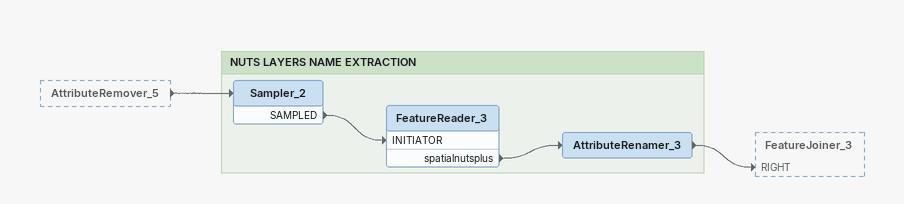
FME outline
AttributeRemover_5 [outside]
    -> Sampler_2

Bookmark: NUTS LAYERS NAME EXTRACTION
Sampler_2
    SAMPLED -> FeatureReader_3 [INITIATOR]
FeatureReader_3
    spatialnutsplus -> AttributeRenamer_3
AttributeRenamer_3
    -> FeatureJoiner_3 [RIGHT]
